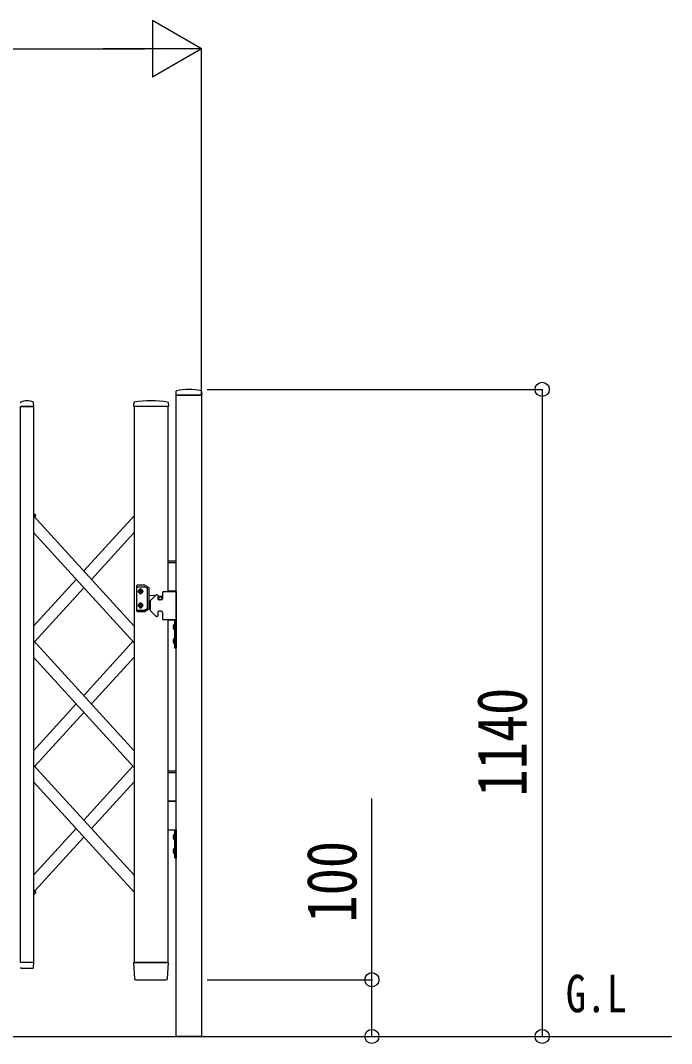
# Model space of a CAD drawing. Units: millimetres, scale not verified. Extents: x -16832 to 16820, y -11892 to 11880.
# Drawn here: x 1411 to 2558, y 4870 to 6672 of the extents above; entities that cross this region are included whole.
import ezdxf
from ezdxf.enums import TextEntityAlignment as Align

# ---------------------------------------------------------------- set-up
doc = ezdxf.new("R2010")
doc.units = ezdxf.units.MM
doc.header["$LTSCALE"] = 50
for name, color, linetype in [('0-1_USER1', 3, 'Continuous'), ('0-4_YKK_13', 4, 'Continuous'), ('0-5_YKK_A1', 4, 'Continuous'), ('0-6_YKK_D', 6, 'Continuous')]:
    doc.layers.add(name, color=color, linetype=linetype)
doc.styles.add('ＭＳ ゴシック', font='')
doc.styles.get('ＭＳ ゴシック').set_extended_font_data('MS Gothic')

msp = doc.modelspace()

# ---------------------------------------------------------------- linework, layer by layer
at = {"layer": '0-4_YKK_13'}
for p, q in [((1684.95, 6018.4), (1684.57, 6012.32)), ((1730.27, 6012), (1684.87, 6012)), ((1730.2, 6018.4), (1730.57, 6012.32)), ((1434.27, 5992), (1410.87, 5992)), ((1434.57, 5992.32), (1434.2, 5998.45)), ((1610.46, 5998.65), (1610.07, 5992.32)), ((1611.78, 5992), (1610.37, 5992)), ((1671.27, 5992), (1669.87, 5992)), ((1671.19, 5998.65), (1671.57, 5992.32)), ((1437.84, 5800.11), (1434.05, 5803.57)), ((1437.84, 5800.11), (1434.05, 5803.57)), ((1437.84, 5800.11), (1434.05, 5803.57)), ((1436.89, 5797.59), (1434.05, 5800.19)), ((1436.89, 5797.59), (1434.05, 5800.19)), ((1436.89, 5797.59), (1434.05, 5800.19)), ((1436.89, 5797.59), (1437.9, 5798.7)), ((1436.89, 5797.59), (1437.9, 5798.7)), ((1436.89, 5797.59), (1437.9, 5798.7)), ((1434.05, 5135.39), (1436.89, 5137.98)), ((1434.05, 5135.39), (1436.89, 5137.98)), ((1434.05, 5135.39), (1436.89, 5137.98)), ((1436.89, 5137.98), (1437.9, 5136.87)), ((1436.89, 5137.98), (1437.9, 5136.87)), ((1436.89, 5137.98), (1437.9, 5136.87)), ((1434.05, 5132), (1437.84, 5135.46)), ((1434.05, 5132), (1437.84, 5135.46)), ((1434.05, 5132), (1437.84, 5135.46)), ((1434.27, 5012), (1410.87, 5012)), ((1434.12, 5004.29), (1434.57, 5011.69)), ((1610.07, 5011.69), (1611.77, 4983.88)), ((1610.37, 5012), (1612.57, 5012)), ((1669.08, 5012), (1612.57, 5012)), ((1669.08, 5012), (1671.27, 5012)), ((1669.87, 4983.88), (1671.57, 5011.69)), ((1413.05, 5002), (1432.1, 5002)), ((1434.1, 5003.88), (1434.12, 5004.29)), ((1613.77, 4982), (1613.87, 4982)), ((1613.87, 4982), (1614.22, 4982))]:
    msp.add_line(p, q, dxfattribs=at)
for points in [[(1613.87, 4982.01), (1614.22, 4982), (1614.27, 4982)], [(1614.27, 4982), (1667.38, 4982), (1667.88, 4982)]]:
    msp.add_lwpolyline(points, dxfattribs=at)
for centre, radius, start, end in [((1707.57, 5932), 90, 75.93448, 104.06552), ((1684.87, 6012.3), 0.3, 176.5, 270), ((1685.94, 6018.34), 1, 104.06552, 176.5), ((1729.2, 6018.34), 1, 3.5, 75.93448), ((1730.27, 6012.3), 0.3, 270, 3.5), ((1411.95, 5998.39), 1, 117.6601, 176.5), ((1422.57, 5978.11), 23.89, 62.3399, 117.6601), ((1433.2, 5998.39), 1, 3.5, 62.3399), ((1434.27, 5992.3), 0.3, 270, 0), ((1434.27, 5992.3), 0.3, 0, 3.5), ((1610.37, 5992.3), 0.3, 176.5, 270), ((1611.46, 5998.59), 1, 99.38321, 176.5), ((1640.82, 5820.93), 181.07, 80.6148, 99.3852), ((1670.19, 5998.59), 1, 3.5, 80.61679), ((1671.27, 5992.3), 0.3, 270, 3.5), ((1437.17, 5799.37), 1, 317.66992, 47.66992), ((1437.17, 5799.37), 1, 317.66992, 47.66992), ((1437.17, 5799.37), 1, 317.66992, 47.66992), ((1437.17, 5136.2), 1, 312.33008, 42.33008), ((1437.17, 5136.2), 1, 312.33008, 42.33008), ((1437.17, 5136.2), 1, 312.33008, 42.33008), ((1434.27, 5011.7), 0.3, 356.5, 90), ((1610.37, 5011.7), 0.3, 90, 183.5), ((1671.27, 5011.7), 0.3, 356.5, 90), ((1413.05, 5004), 2, 183.5, 270), ((1432.1, 5004), 2, 270, 356.5), ((1613.77, 4984), 2, 183.5, 270), ((1667.88, 4984), 2, 270, 356.5)]:
    msp.add_arc(centre, radius, start, end, dxfattribs=at)
at = {"layer": '0-5_YKK_A1'}
for p, q in [((1730.07, 6012), (1730.07, 4882)), ((1436.67, 5797.79), (1434.05, 5800.19)), ((1436.67, 5797.79), (1434.05, 5800.19)), ((1436.67, 5797.79), (1434.05, 5800.19)), ((1611.05, 5605.04), (1434.05, 5799.36)), ((1436.07, 5797.13), (1436.67, 5797.79)), ((1436.07, 5797.13), (1436.67, 5797.79)), ((1436.07, 5797.13), (1436.67, 5797.79)), ((1522.55, 5702.2), (1611.05, 5799.36)), ((1611.05, 5575.34), (1434.05, 5769.66)), ((1536.07, 5687.35), (1611.05, 5769.66)), ((1671.07, 5720), (1685.07, 5720)), ((1671.07, 5717), (1685.07, 5717)), ((1434.05, 5605.04), (1509.02, 5687.35)), ((1436.07, 5577.57), (1522.55, 5672.5)), ((1615.58, 5675.8), (1615.58, 5631.8)), ((1630.31, 5676.8), (1616.58, 5676.8)), ((1616.58, 5674.3), (1629.64, 5674.3)), ((1621.34, 5666.71), (1620.52, 5666.71)), ((1623.8, 5665.89), (1624.62, 5665.89)), ((1630.14, 5674.17), (1634.58, 5671.61)), ((1637.08, 5673.05), (1630.81, 5676.67)), ((1635.08, 5636.87), (1635.08, 5670.74)), ((1637.58, 5635.42), (1637.58, 5672.18)), ((1652.07, 5660), (1650.9, 5660)), ((1661.08, 5664), (1661.08, 5653)), ((1663.08, 5666), (1685.07, 5666)), ((1671.07, 5667), (1685.07, 5667)), ((1685.07, 5666), (1671.07, 5666)), ((1685.07, 5666), (1685.07, 5616)), ((1637.58, 5659.49), (1648.67, 5658.6)), ((1637.58, 5648.11), (1639.57, 5648.27)), ((1639.57, 5648.68), (1639.57, 5633.33)), ((1649.49, 5659.42), (1640.16, 5650.09)), ((1653.07, 5659), (1653.07, 5653)), ((1653.07, 5658.24), (1657.41, 5657.89)), ((1659.08, 5651), (1655.07, 5651)), ((1616.58, 5633.3), (1629.64, 5633.3)), ((1616.58, 5630.8), (1630.31, 5630.8)), ((1621.34, 5640.89), (1620.52, 5640.89)), ((1623.8, 5641.71), (1624.62, 5641.71)), ((1630.14, 5633.44), (1634.58, 5636)), ((1637.08, 5634.56), (1630.81, 5630.94)), ((1649.49, 5622.59), (1640.16, 5631.92)), ((1653.07, 5629), (1653.07, 5623)), ((1659.08, 5631), (1655.07, 5631)), ((1661.08, 5629), (1661.08, 5618)), ((1652.07, 5622), (1650.9, 5622)), ((1685.07, 5616), (1663.08, 5616)), ((1671.07, 5616), (1685.07, 5616)), ((1682.57, 5609.4), (1682.57, 5597.6)), ((1683.07, 5609.4), (1682.57, 5609.4)), ((1683.07, 5609.4), (1683.07, 5597.6)), ((1683.07, 5597.6), (1682.57, 5597.6)), ((1611.05, 5385.48), (1434.05, 5579.79)), ((1522.55, 5482.64), (1609.02, 5577.57)), ((1682.57, 5584.4), (1682.57, 5572.6)), ((1683.07, 5584.4), (1682.57, 5584.4)), ((1683.07, 5572.6), (1682.57, 5572.6)), ((1683.07, 5584.4), (1683.07, 5572.6)), ((1611.05, 5355.78), (1434.05, 5550.09)), ((1536.07, 5467.79), (1611.05, 5550.09)), ((1434.05, 5385.48), (1509.02, 5467.79)), ((1436.07, 5358), (1522.55, 5452.94)), ((1611.05, 5165.91), (1434.05, 5360.23)), ((1609.02, 5358), (1522.55, 5263.07)), ((1671.07, 5350), (1685.07, 5350)), ((1671.07, 5347), (1685.07, 5347)), ((1611.05, 5136.21), (1434.05, 5330.53)), ((1611.05, 5136.21), (1434.05, 5330.53)), ((1611.05, 5330.53), (1536.07, 5248.22)), ((1671.07, 5297), (1685.07, 5297)), ((1685.07, 5296), (1671.07, 5296)), ((1509.02, 5248.22), (1434.05, 5165.91)), ((1671.07, 5246), (1685.07, 5246)), ((1522.55, 5233.37), (1436.07, 5138.44)), ((1682.57, 5239.4), (1682.57, 5227.6)), ((1683.07, 5239.4), (1682.57, 5239.4)), ((1683.07, 5227.6), (1682.57, 5227.6)), ((1683.07, 5239.4), (1683.07, 5227.6)), ((1682.57, 5214.4), (1682.57, 5202.6)), ((1683.07, 5214.4), (1682.57, 5214.4)), ((1683.07, 5214.4), (1683.07, 5202.6)), ((1683.07, 5202.6), (1682.57, 5202.6)), ((1436.67, 5137.78), (1434.05, 5140.66)), ((1434.05, 5135.39), (1436.67, 5137.78)), ((-4223.78, 4882), (2557.93, 4882))]:
    msp.add_line(p, q, dxfattribs=at)
for points in [[(1685.07, 6012), (1730.07, 6012), (1730.07, 4882), (1685.07, 4882)], [(1411.07, 5992), (1434.07, 5992), (1434.07, 5012), (1411.07, 5012)], [(1683.07, 5566), (1683.07, 5616), (1685.07, 5616), (1685.07, 5566)], [(1683.07, 5196), (1683.07, 5246), (1685.07, 5246), (1685.07, 5196)]]:
    msp.add_lwpolyline(points, close=True, dxfattribs=at)
for points in [[(1671.07, 5666), (1671.07, 5992), (1611.07, 5992), (1611.07, 5012), (1671.07, 5012), (1671.07, 5616)], [(1620.52, 5666.71), (1620.52, 5665.89), (1621.34, 5665.89)], [(1622.98, 5667.53), (1622.98, 5668.35), (1622.16, 5668.35), (1622.16, 5667.53)], [(1622.16, 5665.07), (1622.16, 5664.25), (1622.98, 5664.25), (1622.98, 5665.07)], [(1624.62, 5665.89), (1624.62, 5666.71), (1623.8, 5666.71)], [(1622.16, 5642.53), (1622.16, 5643.35), (1622.98, 5643.35), (1622.98, 5642.53)], [(1620.52, 5640.89), (1620.52, 5641.71), (1621.34, 5641.71)], [(1622.98, 5640.07), (1622.98, 5639.25), (1622.16, 5639.25), (1622.16, 5640.07)], [(1624.62, 5641.71), (1624.62, 5640.89), (1623.8, 5640.89)], [(1680.46, 5606), (1683.24, 5604.65), (1683.85, 5603.5)], [(1680.46, 5601), (1683.24, 5602.36), (1683.85, 5603.5)], [(1680.46, 5581), (1683.24, 5579.65), (1683.85, 5578.5)], [(1680.46, 5576), (1683.24, 5577.36), (1683.85, 5578.5)], [(1680.46, 5236), (1683.24, 5234.65), (1683.85, 5233.5)], [(1680.46, 5231), (1683.24, 5232.36), (1683.85, 5233.5)], [(1680.46, 5211), (1683.24, 5209.65), (1683.85, 5208.5)], [(1680.46, 5206), (1683.24, 5207.36), (1683.85, 5208.5)], [(1434.05, 5135.39), (1436.67, 5137.78), (1434.05, 5140.66)], [(1434.05, 5135.39), (1436.67, 5137.78), (1434.05, 5140.66)]]:
    msp.add_lwpolyline(points, dxfattribs=at)
for centre, radius in [((1622.57, 5666.3), 3.75), ((1622.57, 5641.3), 3.75), ((1657.08, 5653.8), 3), ((1657.08, 5653.8), 2.8)]:
    msp.add_circle(centre, radius, dxfattribs=at)
for centre, radius, start, end in [((1616.58, 5675.8), 1, 90, 180), ((1616.58, 5673.3), 1, 90, 180), ((1622.57, 5668.3), 2.25, 33.74899, 146.25101), ((1622.57, 5664.3), 2.25, 213.74899, 326.25101), ((1621.34, 5667.53), 0.82, 270, 0), ((1621.34, 5665.07), 0.82, 0, 90), ((1623.8, 5667.53), 0.82, 180, 270), ((1623.8, 5665.07), 0.82, 90, 180), ((1629.64, 5673.3), 1, 60, 90), ((1630.31, 5675.8), 1, 60, 90), ((1634.08, 5670.74), 1, 0, 60), ((1636.58, 5672.18), 1, 0, 60), ((1650.9, 5658), 2, 90, 135), ((1652.07, 5659), 1, 0, 90), ((1663.08, 5664), 2, 90, 180), ((1622.57, 5643.3), 2.25, 33.74899, 146.25101), ((1621.34, 5642.53), 0.82, 270, 0), ((1623.8, 5642.53), 0.82, 180, 270), ((1641.57, 5648.68), 2, 135, 180), ((1655.07, 5653), 2, 180, 270), ((1657.08, 5653.8), 4.1, 347.31124, 85.37435), ((1659.08, 5653), 2, 270, 0), ((1616.58, 5634.3), 1, 180, 270), ((1616.58, 5631.8), 1, 180, 270), ((1622.57, 5639.3), 2.25, 213.74899, 326.25101), ((1621.34, 5640.07), 0.82, 0, 90), ((1623.8, 5640.07), 0.82, 90, 180), ((1629.64, 5634.3), 1, 270, 300), ((1630.31, 5631.8), 1, 270, 300), ((1634.08, 5636.87), 1, 300, 0), ((1636.58, 5635.42), 1, 300, 0), ((1641.57, 5633.33), 2, 180, 225), ((1655.07, 5629), 2, 90, 180), ((1659.08, 5629), 2, 0, 90), ((1650.9, 5624), 2, 225, 270), ((1652.07, 5623), 1, 270, 0), ((1663.08, 5618), 2, 180, 270), ((1688.31, 5603.5), 8.23, 134.2189, 225.7811), ((1688.31, 5578.5), 8.23, 134.2189, 225.7811), ((1688.31, 5233.5), 8.23, 134.2189, 225.7811), ((1688.31, 5208.5), 8.23, 134.2189, 225.7811)]:
    msp.add_arc(centre, radius, start, end, dxfattribs=at)
at = {"layer": '0-6_YKK_D'}
for p, q in [((1730.07, 6622), (1643.47, 6672)), ((1643.47, 6672), (1643.47, 6572)), ((-3295.93, 6622), (1630.07, 6622)), ((1730.07, 6622), (1556.87, 6622)), ((1730.07, 6622), (1643.47, 6572)), ((1730.07, 6013), (1730.07, 6623)), ((1740.07, 6022), (2331.07, 6022)), ((2330.07, 6022), (2330.07, 4882)), ((1740.07, 4982), (2031.07, 4982)), ((1740.07, 4882), (2331.07, 4882)), ((1740.07, 4882), (2031.07, 4882))]:
    msp.add_line(p, q, dxfattribs=at)
msp.add_lwpolyline([(2030.07, 4882), (2030.07, 4982), (2030.07, 5301.2)], dxfattribs=at)
for centre in [(2330.07, 6022), (2030.07, 4982), (2030.07, 4882), (2330.07, 4882)]:
    msp.add_circle(centre, 12.5, dxfattribs=at)

# ---------------------------------------------------------------- texts
at = {"layer": '0-1_USER1', "style": 'ＭＳ ゴシック', "width": 0.8}
msp.add_text('G.L', height=65.98, dxfattribs=at).set_placement((2371.58, 4904.88), align=Align.BOTTOM_LEFT)
at = {"layer": '0-6_YKK_D', "style": 'ＭＳ ゴシック', "width": 0.8}
for s, p in [('1140', (2329.27, 5304.8)), ('100', (2029.27, 5082.8))]:
    msp.add_text(s, height=87.98, rotation=90, dxfattribs=at).set_placement(p, align=Align.BOTTOM_LEFT)

doc.saveas('drawing.dxf')
